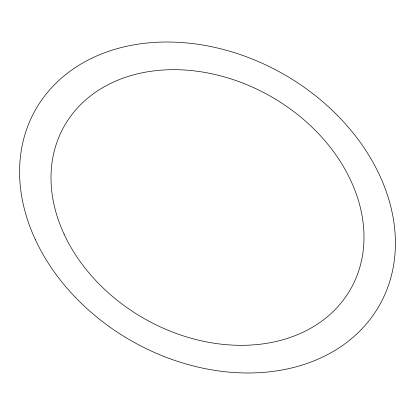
<?xml version="1.0" encoding="UTF-8"?>
<svg xmlns="http://www.w3.org/2000/svg" width="415" height="415" viewBox="0 0 415 415"><rect width="100%" height="100%" fill="white"/><g stroke="black" fill="none" stroke-linecap="round" stroke-linejoin="round"><path stroke-width="0.62" d="M35.337 239.6A197.82 153.514 29.7 0 0 358.793 332.052A197.82 153.514 29.7 0 0 228.369 50.853A197.82 153.514 29.7 0 0 35.337 239.6M64.118 234.231A164.75 127.851 29.7 0 0 333.504 311.229A164.75 127.851 29.7 0 0 224.883 77.04A164.75 127.851 29.7 0 0 64.118 234.231"/></g></svg>
